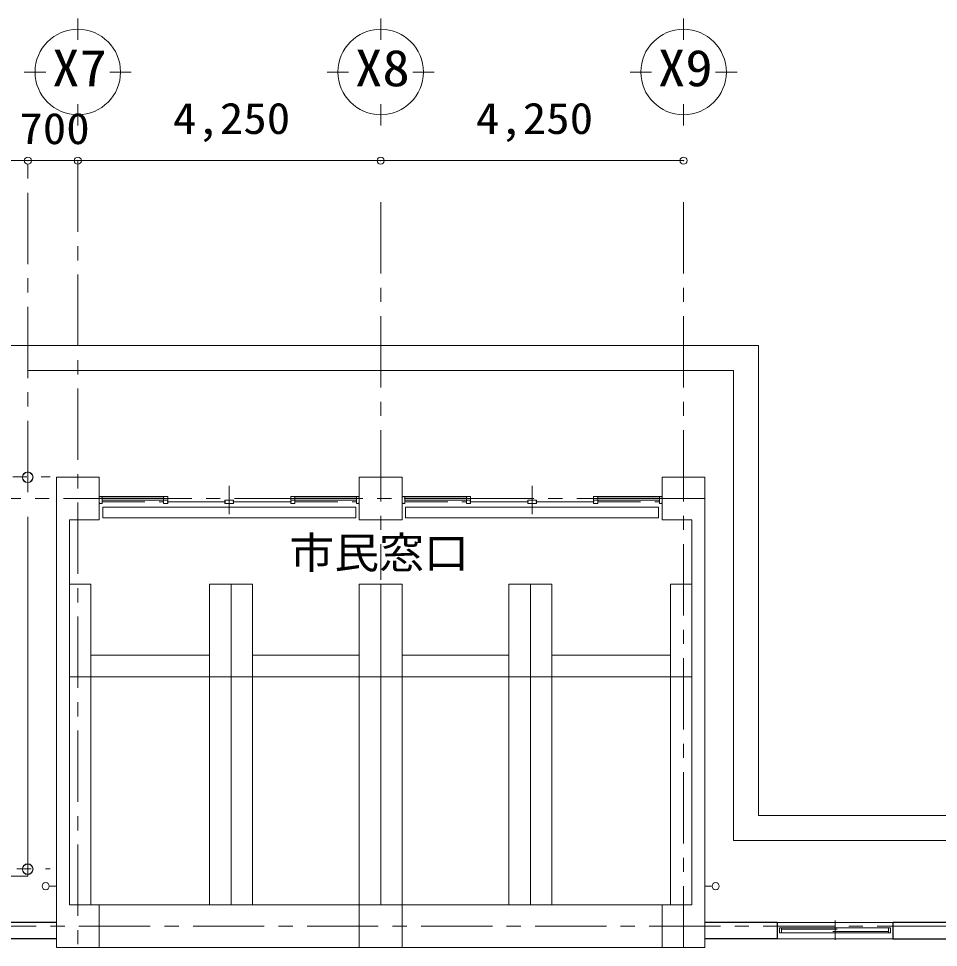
# Model space of a CAD drawing. Units: millimetres at full size, sheet at 1:200. Extents: x -55340 to 55340, y -38040 to 38040.
# Drawn here: x -20554 to -7648, y -11967 to 1071 of the extents above; entities that cross this region are included whole.
import ezdxf
from ezdxf.enums import TextEntityAlignment as Align

# ---------------------------------------------------------------- set-up
doc = ezdxf.new("R2010")
doc.units = ezdxf.units.MM
doc.header["$LTSCALE"] = 200
doc.header["$PDMODE"] = 32
doc.header["$PDSIZE"] = 100
for name, pattern in [('CHAIN1', [8, 5, -1, 1, -1]), ('CHAIN2', [12, 9, -1, 1, -1]), ('DASHED3', [4, 3, -1])]:
    doc.linetypes.add(name, pattern=pattern)
for name, color, linetype, lineweight in [('0-1_通り芯', 3, 'Continuous', 18), ('0-2_躯体', 3, 'Continuous', 18), ('0-4_仕上', 4, 'Continuous', 9), ('0-5_建具(ｻｯｼ)', 3, 'Continuous', 18), ('0-9_家具・設備', 4, 'Continuous', 9), ('0-A_寸法', 6, 'Continuous', 9), ('0-B_文字', 2, 'Continuous', 9), ('3-A_寸法', 2, 'Continuous', 25)]:
    doc.layers.add(name, color=color, linetype=linetype, lineweight=lineweight)
doc.styles.add('ＭＳ ゴシック', font='')
doc.styles.get('ＭＳ ゴシック').set_extended_font_data('MS Gothic')

msp = doc.modelspace()

# ---------------------------------------------------------------- linework, layer by layer
at = {"layer": '0-1_通り芯'}
for p, q in [((-19723.6, 1070.9), (-19723.6, 770.9)), ((-15473.6, 1070.9), (-15473.6, 770.9)), ((-11223.6, 1070.9), (-11223.6, 770.9)), ((-20173.6, 320.9), (-20473.6, 320.9)), ((-18973.6, 320.9), (-19273.6, 320.9)), ((-15923.6, 320.9), (-16223.6, 320.9)), ((-14723.6, 320.9), (-15023.6, 320.9)), ((-11673.6, 320.9), (-11973.6, 320.9)), ((-10473.6, 320.9), (-10773.6, 320.9)), ((-19723.6, -429.1), (-19723.6, -129.1)), ((-15473.6, -429.1), (-15473.6, -129.1)), ((-11223.6, -429.1), (-11223.6, -129.1))]:
    msp.add_line(p, q, dxfattribs=at)
at = {"layer": '0-1_通り芯', "color": 4, "linetype": 'CHAIN1', "lineweight": 9}
for p, q in [((-20423.6, -5575.1), (-20423.6, -923.4)), ((-19723.6, -923.4), (-19723.6, -11966.8)), ((-15473.6, -1507), (-15473.6, -6806.6)), ((-11223.6, -1507), (-11223.6, -11966.8)), ((6893.1, -11666.8), (-48307.7, -11666.8))]:
    msp.add_line(p, q, dxfattribs=at)
at = {"layer": '0-1_通り芯', "color": 4, "linetype": 'CHAIN2', "lineweight": 9}
msp.add_line((-10923.6, -5666.8), (-21153.7, -5666.8), dxfattribs=at)
at = {"layer": '0-1_通り芯'}
for centre in [(-19723.6, 320.9), (-15473.6, 320.9), (-11223.6, 320.9)]:
    msp.add_circle(centre, 600, dxfattribs=at)
at = {"layer": '0-2_躯体'}
for p, q in [((-20023.6, -5966.8), (-20023.6, -5366.8)), ((-15773.6, -5366.8), (-15173.6, -5366.8)), ((-15773.6, -5966.8), (-15773.6, -5366.8)), ((-15173.6, -5366.8), (-15173.6, -5966.8)), ((-11523.6, -5366.8), (-10923.6, -5366.8)), ((-11523.6, -5966.8), (-11523.6, -5366.8)), ((-10923.6, -5366.8), (-10923.6, -5966.8)), ((-20023.6, -11366.8), (-20023.6, -5966.8)), ((-19423.6, -5966.8), (-19838.6, -5966.8)), ((-19838.6, -11366.8), (-19838.6, -5966.8)), ((-15173.6, -5966.8), (-15773.6, -5966.8)), ((-11108.6, -5966.8), (-11523.6, -5966.8)), ((-11108.6, -5966.8), (-11108.6, -11366.8)), ((-10923.6, -5966.8), (-10923.6, -11366.8)), ((-20023.6, -11966.8), (-20023.6, -11366.8)), ((-19838.6, -11366.8), (-19423.6, -11366.8)), ((-15773.6, -11966.8), (-15773.6, -11366.8)), ((-15173.6, -11366.8), (-15773.6, -11366.8)), ((-15173.6, -11366.8), (-15173.6, -11966.8)), ((-11523.6, -11366.8), (-11108.6, -11366.8)), ((-11523.6, -11966.8), (-11523.6, -11366.8)), ((-10923.6, -11366.8), (-10923.6, -11966.8)), ((-15173.6, -11966.8), (-15773.6, -11966.8)), ((-10923.6, -11966.8), (-11523.6, -11966.8))]:
    msp.add_line(p, q, dxfattribs=at)
at = {"layer": '0-2_躯体', "color": 4, "lineweight": 9}
for p, q in [((-19538.6, -11366.8), (-19838.6, -11366.8)), ((-11408.6, -11366.8), (-11108.6, -11366.8))]:
    msp.add_line(p, q, dxfattribs=at)
at = {"layer": '0-2_躯体'}
for points in [[(-20023.6, -5366.8), (-19423.6, -5366.8), (-19423.6, -5966.8)], [(-19423.6, -11366.8), (-19423.6, -11966.8), (-20023.5, -11966.8)]]:
    msp.add_lwpolyline(points, dxfattribs=at)
for centre, radius in [((-20426.5, -5367.8), 75), ((-20426.5, -5367.8), 71.8), ((-20426.5, -10867.8), 75), ((-20426.5, -10867.8), 71.8)]:
    msp.add_circle(centre, radius, dxfattribs=at)
at = {"layer": '0-4_仕上'}
for p, q in [((-19423.6, -11366.8), (-15773.6, -11366.8)), ((-11523.6, -11366.8), (-15173.5, -11366.8)), ((-19423.6, -11966.8), (-15773.6, -11966.8)), ((-11523.6, -11966.8), (-15173.5, -11966.8))]:
    msp.add_line(p, q, dxfattribs=at)
for points in [[(-20773.6, -10616.8), (-20773.6, -3516.8), (-10173.6, -3516.8)], [(-10173.6, -3516.8), (-10173.6, -10116.8), (-3573.6, -10116.8)], [(-20423.6, -3866.8), (-10523.6, -3866.8), (-10523.6, -10466.8)], [(-27479.4, -10966.8), (-20423.6, -10966.8), (-20423.6, -5925.1)], [(-10523.6, -10466.8), (-3223.6, -10466.8), (-3223.6, -8378.8)]]:
    msp.add_lwpolyline(points, dxfattribs=at)
at = {"layer": '0-5_建具(ｻｯｼ)', "color": 4, "lineweight": 9}
for p, q in [((-17598.6, -5886.8), (-17598.6, -5486.8)), ((-13348.6, -5886.8), (-13348.6, -5486.8)), ((-19383.6, -5636.8), (-18521.1, -5636.8)), ((-19383.6, -5686.8), (-18521.1, -5686.8)), ((-16676.1, -5636.8), (-15813.5, -5636.8)), ((-16676.1, -5686.8), (-15813.5, -5686.8)), ((-15133.6, -5636.8), (-14271.1, -5636.8)), ((-15133.6, -5686.8), (-14271.1, -5686.8)), ((-12426.1, -5636.8), (-11563.5, -5636.8)), ((-12426.1, -5686.8), (-11563.5, -5686.8))]:
    msp.add_line(p, q, dxfattribs=at)
at = {"layer": '0-5_建具(ｻｯｼ)'}
for p, q in [((-19413.6, -5636.8), (-19383.6, -5636.8)), ((-19413.6, -5646.8), (-19413.6, -5636.8)), ((-19413.6, -5736.8), (-19413.6, -5726.8)), ((-19393.6, -5661.8), (-18511.1, -5661.8)), ((-18521.1, -5686.8), (-18461.1, -5686.8)), ((-18471.1, -5711.8), (-17648.6, -5711.8)), ((-18461.1, -5736.8), (-18461.1, -5636.8)), ((-17658.6, -5736.8), (-17658.6, -5686.8)), ((-17658.6, -5686.8), (-17538.6, -5686.8)), ((-17598.6, -5736.8), (-17598.6, -5686.8)), ((-17548.6, -5711.8), (-16726.1, -5711.8)), ((-16736.1, -5636.8), (-16676.1, -5636.8)), ((-16736.1, -5736.8), (-16736.1, -5636.8)), ((-16736.1, -5686.8), (-16676.1, -5686.8)), ((-16686.1, -5661.8), (-15803.6, -5661.8)), ((-15783.6, -5646.8), (-15783.6, -5636.8)), ((-15163.6, -5636.8), (-15133.6, -5636.8)), ((-15163.6, -5646.8), (-15163.6, -5636.8)), ((-15163.6, -5736.8), (-15163.6, -5726.8)), ((-15143.6, -5661.8), (-14261.1, -5661.8)), ((-14271.1, -5636.8), (-14211.1, -5636.8)), ((-14271.1, -5736.8), (-14271.1, -5636.8)), ((-14271.1, -5686.8), (-14211.1, -5686.8)), ((-14221.1, -5711.8), (-13398.6, -5711.8)), ((-14211.1, -5736.8), (-14211.1, -5636.8)), ((-13408.6, -5686.8), (-13288.6, -5686.8)), ((-13408.6, -5736.8), (-13408.6, -5686.8)), ((-13348.6, -5736.8), (-13348.6, -5686.8)), ((-13298.6, -5711.8), (-12476.1, -5711.8)), ((-13288.6, -5736.8), (-13288.6, -5686.8)), ((-12486.1, -5636.8), (-12426.1, -5636.8)), ((-12486.1, -5736.8), (-12486.1, -5636.8)), ((-12486.1, -5686.8), (-12426.1, -5686.8)), ((-12436.1, -5661.8), (-11553.6, -5661.8)), ((-11533.6, -5646.8), (-11533.6, -5636.8)), ((-18521.1, -5736.8), (-18461.1, -5736.8)), ((-14271.1, -5736.8), (-14211.1, -5736.8)), ((-13408.6, -5736.8), (-13288.6, -5736.8))]:
    msp.add_line(p, q, dxfattribs=at)
at = {"layer": '0-5_建具(ｻｯｼ)', "linetype": 'DASHED3'}
for p, q in [((-19383.6, -5711.8), (-18521.1, -5711.8)), ((-16676.1, -5711.8), (-15813.5, -5711.8)), ((-15133.6, -5711.8), (-14271.1, -5711.8)), ((-12426.1, -5711.8), (-11563.5, -5711.8))]:
    msp.add_line(p, q, dxfattribs=at)
at = {"layer": '0-5_建具(ｻｯｼ)'}
for points in [[(-19413.6, -5736.8), (-19383.6, -5736.8), (-19383.6, -5636.8)], [(-18521.1, -5736.8), (-18521.1, -5636.8), (-18461.1, -5636.8)], [(-17658.6, -5736.8), (-17538.6, -5736.8), (-17538.6, -5686.8)], [(-16736.1, -5736.8), (-16676.1, -5736.8), (-16676.1, -5636.8)], [(-15813.5, -5736.8), (-15813.5, -5636.8), (-15783.6, -5636.8)], [(-15813.5, -5736.8), (-15783.6, -5736.8), (-15783.6, -5726.8)], [(-15163.6, -5736.8), (-15133.6, -5736.8), (-15133.6, -5636.8)], [(-12486.1, -5736.8), (-12426.1, -5736.8), (-12426.1, -5636.8)], [(-11563.5, -5736.8), (-11563.5, -5636.8), (-11533.6, -5636.8)], [(-11563.5, -5736.8), (-11533.6, -5736.8), (-11533.6, -5726.8)]]:
    msp.add_lwpolyline(points, dxfattribs=at)
at = {"layer": '0-9_家具・設備'}
for p, q in [((-19373.6, -5786.8), (-19373.6, -5936.8)), ((-19373.6, -5786.8), (-15823.6, -5786.8)), ((-15823.6, -5786.8), (-15823.6, -5936.8)), ((-15123.5, -5786.8), (-15123.5, -5936.8)), ((-11573.6, -5786.8), (-15123.5, -5786.8)), ((-11573.6, -5786.8), (-11573.6, -5936.8)), ((-19373.6, -5936.8), (-15823.6, -5936.8)), ((-11573.6, -5936.8), (-15123.5, -5936.8)), ((-19538.6, -7866.8), (-17873.6, -7866.8)), ((-15773.6, -7866.8), (-17273.6, -7866.8)), ((-15173.5, -7866.8), (-13673.5, -7866.8)), ((-11408.5, -7866.8), (-13073.6, -7866.8)), ((-19838.6, -8166.8), (-19538.6, -8166.8)), ((-19538.6, -8166.8), (-17873.6, -8166.8)), ((-17873.6, -8166.8), (-15773.6, -8166.8)), ((-15773.6, -8166.8), (-15173.6, -8166.8)), ((-15173.5, -8166.8), (-13073.6, -8166.8)), ((-11108.6, -8166.8), (-13073.6, -8166.8))]:
    msp.add_line(p, q, dxfattribs=at)
at = {"layer": '0-9_家具・設備', "color": 7, "lineweight": 18}
for p, q in [((-19838.6, -6866.8), (-19538.6, -6866.8)), ((-19538.6, -6866.8), (-19538.6, -11366.8)), ((-17573.6, -6866.8), (-17573.6, -11366.8)), ((-17273.6, -6866.8), (-17273.6, -11366.8)), ((-15473.6, -6866.8), (-15473.6, -11366.8)), ((-13673.6, -11366.8), (-13673.6, -6866.8)), ((-13373.6, -6866.8), (-13373.6, -11366.8)), ((-20023.6, -11106.8), (-20123.6, -11106.8)), ((-10923.6, -11106.8), (-10823.6, -11106.8))]:
    msp.add_line(p, q, dxfattribs=at)
for points in [[(-17873.6, -11366.8), (-17873.6, -6866.8), (-17273.6, -6866.8)], [(-15773.6, -11366.8), (-15773.6, -6866.8), (-15173.6, -6866.8), (-15173.6, -11366.8)], [(-13673.6, -6866.8), (-13073.6, -6866.8), (-13073.6, -11366.8)], [(-11108.6, -6866.8), (-11408.6, -6866.8), (-11408.6, -11366.8)]]:
    msp.add_lwpolyline(points, dxfattribs=at)
for centre in [(-20173.6, -11106.8), (-10773.6, -11106.8)]:
    msp.add_circle(centre, 50, dxfattribs=at)
at = {"layer": '0-A_寸法', "color": 4}
for p, q in [((-27973.6, -923.4), (-20423.6, -923.4)), ((-20423.6, -923.4), (-19723.6, -923.4))]:
    msp.add_line(p, q, dxfattribs=at)
at = {"layer": '0-A_寸法', "color": 4, "linetype": 'CHAIN1'}
for p, q in [((-28237, -5363.5), (-20110.8, -5363.5)), ((-28177.2, -10863.5), (-20110.8, -10863.5))]:
    msp.add_line(p, q, dxfattribs=at)
at = {"layer": '0-A_寸法', "color": 4}
msp.add_lwpolyline([(-19723.6, -923.4), (-15473.6, -923.4), (-11223.6, -923.4)], dxfattribs=at)
at = {"layer": '0-A_寸法'}
for p in [(-20423.6, -923.4), (-19723.6, -923.4), (-15473.6, -923.4), (-11223.6, -923.4)]:
    msp.add_point(p, dxfattribs=at)
at = {"layer": '3-A_寸法', "color": 3, "lineweight": 18}
for p, q in [((-9098.6, -11590.2), (-9098.6, -11859.4)), ((-9068, -11711.8), (-9848.6, -11711.8)), ((-8348.6, -11741.8), (-9128.4, -11741.8))]:
    msp.add_line(p, q, dxfattribs=at)
at = {"layer": '3-A_寸法'}
for p, q in [((-20023.6, -11616.8), (-23673.6, -11616.8)), ((-9908.6, -11616.8), (-10923.6, -11616.8)), ((-20023.6, -11846.8), (-23673.6, -11846.8))]:
    msp.add_line(p, q, dxfattribs=at)
at = {"layer": '3-A_寸法', "color": 4, "lineweight": 9}
for p, q in [((-9908.6, -11616.8), (-8288.6, -11616.8)), ((-9908.6, -11846.8), (-8288.6, -11846.8))]:
    msp.add_line(p, q, dxfattribs=at)
at = {"layer": '3-A_寸法', "color": 7, "lineweight": 18}
for p, q in [((-9848.6, -11691.8), (-9848.6, -11761.8)), ((-8348.6, -11691.8), (-8348.6, -11761.8)), ((-8318.6, -11691.8), (-8318.6, -11761.8)), ((-8318.6, -11761.8), (-9878.6, -11761.8))]:
    msp.add_line(p, q, dxfattribs=at)
at = {"layer": '3-A_寸法'}
for points in [[(-9908.6, -11616.8), (-9908.6, -11846.8), (-10923.6, -11846.8)], [(-7273.6, -11616.8), (-8288.6, -11616.8), (-8288.6, -11846.8), (-7273.6, -11846.8)]]:
    msp.add_lwpolyline(points, dxfattribs=at)
at = {"layer": '3-A_寸法', "color": 7, "lineweight": 18}
msp.add_lwpolyline([(-8318.6, -11691.8), (-9878.6, -11691.8), (-9878.6, -11761.8)], dxfattribs=at)

# ---------------------------------------------------------------- texts
at = {"layer": '0-1_通り芯', "color": 2, "style": 'ＭＳ ゴシック', "width": 1.1}
for s, p in [('X7', (-20083.3, -33.3)), ('X8', (-15833.3, -33.3)), ('X9', (-11583.3, -33.3))]:
    msp.add_text(s, height=513.2, dxfattribs=at).set_placement(p, align=Align.BOTTOM_LEFT)
at = {"layer": '0-A_寸法', "color": 2, "style": 'ＭＳ ゴシック', "width": 1.1}
for s, p in [('4,250', (-18388.6, -680.6)), ('4,250', (-14138.6, -680.6)), ('700', (-20543.6, -823.4))]:
    msp.add_text(s, height=439.9, dxfattribs=at).set_placement(p, align=Align.BOTTOM_LEFT)
at = {"layer": '0-B_文字', "style": 'ＭＳ ゴシック', "width": 1.05}
msp.add_text('市民窓口', height=439.9, dxfattribs=at).set_placement((-16756.5, -6778.5), align=Align.BOTTOM_LEFT)

doc.saveas('drawing.dxf')
